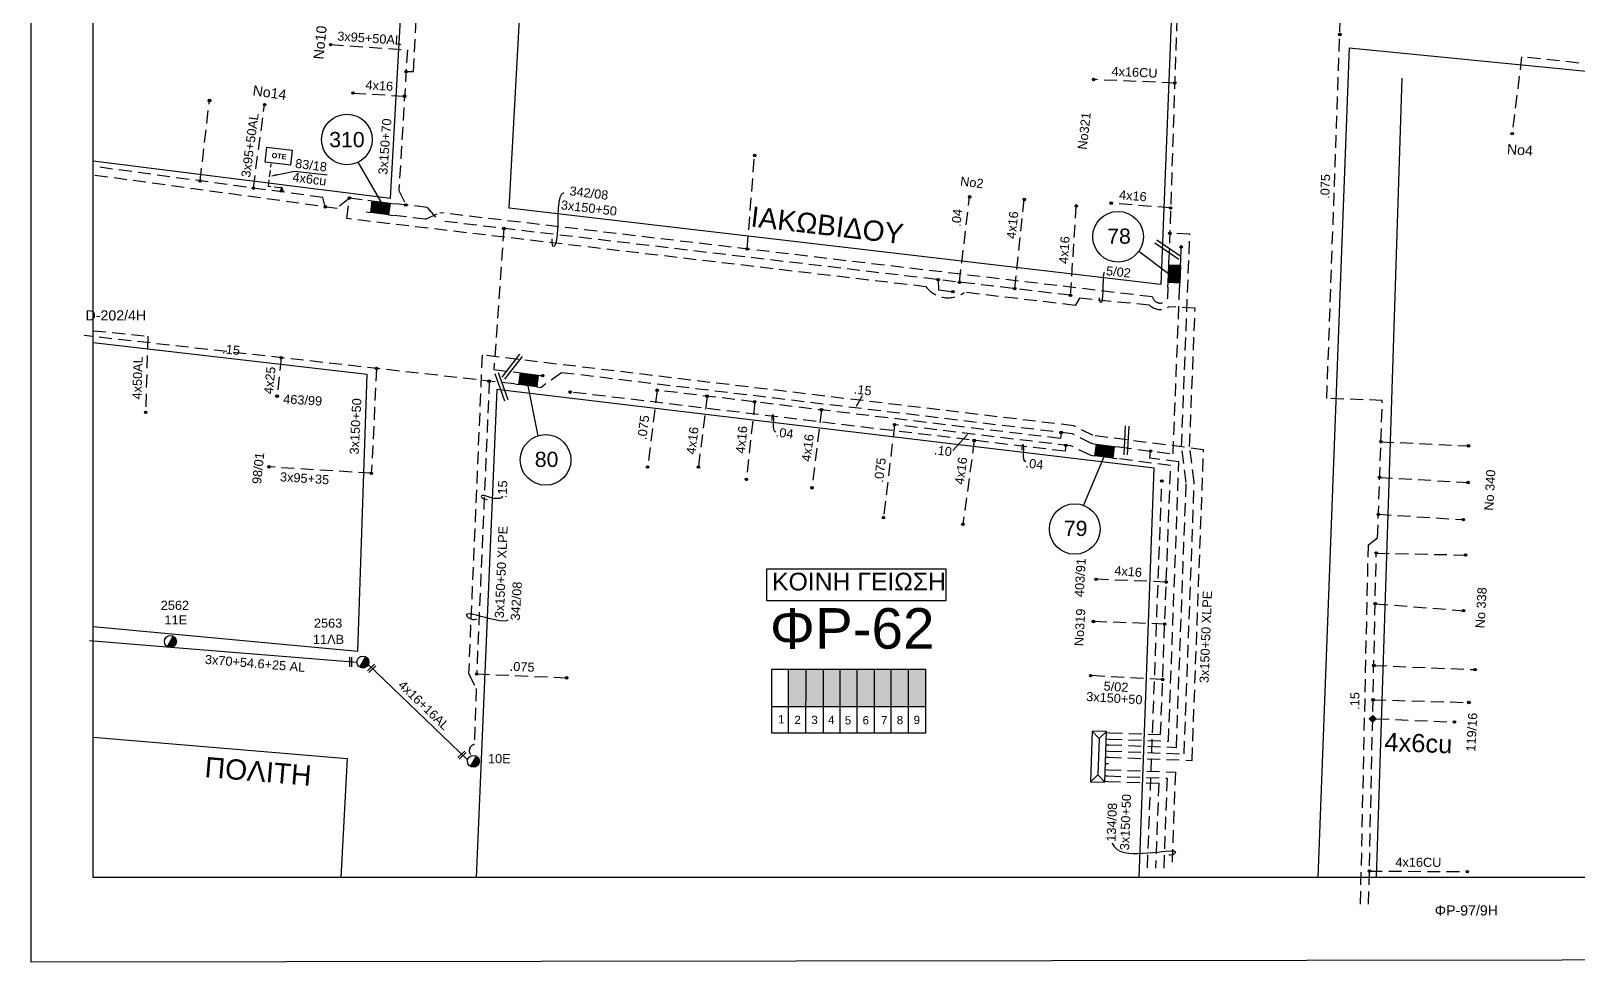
# Model space of a CAD drawing. Header units: millimetres. Extents: x 2910 to 3994, y 712 to 1224.
# Drawn here: x 2910.3 to 3063, y 712.8 to 804.7 of the extents above; entities that cross this region are included whole.
import ezdxf
from ezdxf.enums import TextEntityAlignment as Align

# ---------------------------------------------------------------- set-up
doc = ezdxf.new("R2010")
doc.units = ezdxf.units.MM
doc.linetypes.add('DASHED', pattern=[19.05, 12.7, -6.35])
for name, color, linetype in [('.04', 7, 'Continuous'), ('.075', 7, 'Continuous'), ('.10', 7, 'Continuous'), ('.15', 7, 'Continuous'), ('3x150+50', 7, 'Continuous'), ('3x150+50 XLPE', 7, 'Continuous'), ('3x150+70AL', 7, 'Continuous'), ('3x70+54.6+25 AL', 7, 'Continuous'), ('3x95+35', 7, 'Continuous'), ('3x95+50AL', 7, 'Continuous'), ('4x16', 7, 'Continuous'), ('4x16+16AL', 7, 'Continuous'), ('4x16CU', 7, 'Continuous'), ('4x25', 7, 'Continuous'), ('4X35', 7, 'Continuous'), ('4x50AL', 7, 'Continuous'), ('Link Box 4 Διευθύνσεων', 7, 'Continuous'), ('Pillar OTE', 7, 'Continuous'), ('text διευθύνσεων', 7, 'Continuous'), ('TEXT ΚΑΛΩΔΙΩΝ', 7, 'Continuous'), ('Άγνωστα', 7, 'Continuous'), ('Επιγραφές - Σχήματα', 7, 'Continuous'), ('Καλώδια ΧΤ   3x150AL+50CU', 7, 'Continuous'), ('Καλώδια ΧΤ   4x6CU', 7, 'Continuous'), ('Μηχανική τομή', 7, 'Continuous'), ('Στύλος ΦΜ', 7, 'Continuous'), ('Στύλος ΦΜ @ 1', 7, 'Continuous'), ('Συνδέσεις', 7, 'Continuous'), ('Τομή', 7, 'Continuous'), ('Υποσταθμός πόλεως', 7, 'Continuous'), ('Υπόβαθρο ΔΕΗ', 7, 'Continuous'), ('Υπόγεια καλώδια Παροχών ΧΤ   4x16CU', 7, 'Continuous'), ('Υπόγεια καλώδια Παροχών ΧΤ   4x50AL', 7, 'Continuous'), ('Υπόγεια καλώδια Παροχών ΧΤ   4x6', 7, 'Continuous')]:
    doc.layers.add(name, color=color, linetype=linetype)
doc.styles.get("Standard").update_dxf_attribs({"font": 'arial.ttf'})
doc.linetypes.add('SYN_LINE', pattern='A,0.5,-0.0001,["/\\/\\/\\/",Standard,S=0.1,R=0,X=0,Y=-0.05],-0.25', length=0.7501)
doc.dimstyles.new('ISO-25', dxfattribs={"dimtxt": 2.5, "dimasz": 2.5, "dimexe": 1.25, "dimexo": 0.625, "dimtad": 1, "dimtxsty": 'Standard', "dimcen": 2.5, "dimadec": 0, "dimazin": 0, "dimtfac": 1, "dimtmove": 0, "dimatfit": 3, "dimfxl": 1, "dimarcsym": 0})

# ---------------------------------------------------------------- blocks, each defined once
blk = doc.blocks.new('ΥΠΟΣΤΑΘΜΟΣ ΠΟΛΕΩΣ 9 ΑΝΑΧΩΡΗΣΕΩΝ')
at = {"layer": 'Υποσταθμός πόλεως', "ltscale": 40}
for p, q in [((-9.63, -2.82), (-9.63, -4)), ((-7.12, -2.82), (-7.12, -4)), ((-4.84, -2.82), (-4.84, -4)), ((-2.36, -2.82), (-2.36, -4)), ((0.09, -2.82), (0.09, -4)), ((2.55, -2.82), (2.55, -4)), ((5.02, -2.82), (5.02, -4)), ((7.48, -2.82), (7.48, -4)), ((9.61, -2.82), (9.61, -4))]:
    blk.add_line(p, q, dxfattribs=at)
blk.add_lwpolyline([(-10.02, 2.82), (10.02, 2.82), (10.02, -2.82), (-10.02, -2.82)], close=True, dxfattribs=at)
for points in [[(-7.21, 0), (-10.02, 2.82)], [(-10.02, -2.82), (-7.21, 0)], [(-7.21, 0), (7.21, 0)], [(7.21, 0), (10.02, 2.82)], [(10.02, -2.82), (7.21, 0)]]:
    blk.add_lwpolyline(points, dxfattribs=at)
at = {"layer": 'Υποσταθμός πόλεως', "linetype": 'SYN_LINE', "ltscale": 40, "flags": 1}
for tag, p in [('ΜΕΤΑΣΧΗΜΑΤΙΣΜΟΣ', (10.79, 1.71)), ('ΙΣΧΥΣ', (10.77, -1.08)), ('ΑΡΙΘΜΟΣ', (10.89, -3.8))]:
    blk.add_attdef(tag, p, '', height=1.8, dxfattribs=at)
blk = doc.blocks.new('LINK BOX 4 ΑΝΑΧΩΡΗΣΕΩΝ')
at = {"layer": 'Link Box 4 Διευθύνσεων', "ltscale": 40}
blk.add_hatch(color=256, dxfattribs=at).paths.add_polyline_path([(-3.54, 0), (-3.54, -4.67), (3.54, -4.67), (3.54, 0)])
for p, q in [((-3.54, 0), (-5.33, 0)), ((5.33, 0), (3.54, 0)), ((-3.54, -4.67), (-5.33, -4.67)), ((5.33, -4.67), (3.54, -4.67))]:
    blk.add_line(p, q, dxfattribs=at)
blk.add_lwpolyline([(-3.54, -4.67), (-3.54, 0), (3.54, 0), (3.54, -4.67)], close=True, dxfattribs=at)
blk = doc.blocks.new('ΥΠΑΡΧΩΝ ΤΣΙΜΕΝΤΕΝΙΟΣ ΣΤΥΛΟΣ')
at = {"layer": 'Στύλος ΦΜ'}
blk.add_hatch(color=7, dxfattribs=at).paths.add_polyline_path([(-1.29, -2.28, 0.574793), (2.62, 0, 0.268822), (1.3, 2.27)])
at = {"layer": 'Στύλος ΦΜ', "color": 7}
blk.add_line((-1.29, -2.28), (1.3, 2.27), dxfattribs=at)
blk.add_circle((0, 0), 2.62, dxfattribs=at)
at = {"layer": 'Στύλος ΦΜ', "flags": 4}
for tag, p in [('ΤΥΠΟΣ', (-4.91, 3.03)), ('ΑΡΙΘΜΟΣ', (-4.68, 8.05))]:
    blk.add_attdef(tag, p, '', height=4, dxfattribs=at)
blk = doc.blocks.new('_ΣΥΝΔΕΣΗ')
at = {"layer": 'Συνδέσεις', "linetype": 'SYN_LINE', "ltscale": 40}
blk.add_hatch(color=256, dxfattribs=at).paths.add_polyline_path([(0.5, -0.01, 1), (-0.5, -0.01, 1)])
at = {"layer": 'Συνδέσεις'}
blk.add_circle((0, -0.01), 0.5, dxfattribs=at)
blk = doc.blocks.new('ΜΗΧΑΝΙΚΗ ΤΟΜΗ')
at = {"layer": 'Μηχανική τομή', "ltscale": 40}
for p, q in [((-1.9, 0.8), (5.7, 0.8)), ((-1.9, -0.8), (5.7, -0.8))]:
    blk.add_line(p, q, dxfattribs=at)
blk = doc.blocks.new('ΤΟΜΗ')
at = {"layer": 'Τομή', "ltscale": 40}
for p, q in [((-5.7, 0), (17.1, 0)), ((-5.7, -2.8), (17.1, -2.8))]:
    blk.add_line(p, q, dxfattribs=at)
blk = doc.blocks.new('TSONTA XT1')
at = {"ltscale": 40}
h = blk.add_hatch(color=256, dxfattribs=at)
h.dxf.hatch_style = 1
h.paths.add_polyline_path([(595.96, 2487.66), (597.07, 2488.77), (595.96, 2489.87), (594.85, 2488.77)])
blk.add_lwpolyline([(594.85, 2488.77), (595.96, 2489.87), (597.07, 2488.77), (595.96, 2487.66)], close=True, dxfattribs=at)
blk = doc.blocks.new('PILLAR ΟΤΕ')
at = {"layer": 'Pillar OTE', "ltscale": 40}
blk.add_lwpolyline([(-3.31, 2.02), (3.39, 2.02), (3.39, -1.99), (-3.31, -1.99)], close=True, dxfattribs=at)
at = {"layer": 'Pillar OTE', "insert": (-1.81, 0.71), "char_height": 1.3575, "width": 109.961, "attachment_point": 1}
blk.add_mtext('{\\fArial|b1|i0|c161|p34;OTE}', dxfattribs=at)

msp = doc.modelspace()

# ---------------------------------------------------------------- hatches: boundary and pattern name
at = {"layer": 'Pillar OTE', "ltscale": 40}
h = msp.add_hatch(color=256, dxfattribs=at)
h.dxf.hatch_style = 1
h.paths.add_polyline_path([(2935.18, 788.81), (2935.07, 789.22), (2934.83, 788.86)])
at = {"layer": 'Καλώδια ΧΤ   3x150AL+50CU', "lineweight": -3, "ltscale": 0.2}
h = msp.add_hatch(color=1, dxfattribs=at)
h.dxf.hatch_style = 1
h.paths.add_polyline_path([(2986.81, 741.69), (2985.09, 741.69), (2985.09, 738.01), (2986.81, 738.01)])
h = msp.add_hatch(color=2, dxfattribs=at)
h.dxf.hatch_style = 1
h.paths.add_polyline_path([(2986.81, 738.01), (2988.52, 738.01), (2988.53, 741.69), (2986.81, 741.69)])
h = msp.add_hatch(color=30, dxfattribs=at)
h.dxf.hatch_style = 1
h.paths.add_polyline_path([(2990.17, 741.69), (2988.53, 741.69), (2988.52, 738.01), (2990.17, 738.01)])
h = msp.add_hatch(color=85, dxfattribs=at)
h.dxf.hatch_style = 1
h.paths.add_polyline_path([(2990.17, 738.01), (2991.87, 738), (2991.87, 741.69), (2990.17, 741.69)])
h = msp.add_hatch(color=5, dxfattribs=at)
h.dxf.hatch_style = 1
h.paths.add_polyline_path([(2991.87, 738), (2993.57, 738), (2993.57, 741.69), (2991.87, 741.69)])
h = msp.add_hatch(color=133, dxfattribs=at)
h.dxf.hatch_style = 1
h.paths.add_polyline_path([(2993.54, 738), (2995.23, 738), (2995.23, 741.69), (2993.54, 741.69)])
h = msp.add_hatch(color=6, dxfattribs=at)
h.dxf.hatch_style = 1
h.paths.add_polyline_path([(2995.2, 738.01), (2996.9, 738), (2996.9, 741.69), (2995.2, 741.69)])
h = msp.add_hatch(color=62, dxfattribs=at)
h.dxf.hatch_style = 1
h.paths.add_polyline_path([(2996.86, 738), (2998.56, 738), (2998.56, 741.69), (2996.86, 741.69)])

# ---------------------------------------------------------------- linework, layer by layer
at = {"layer": '.04', "color": 30, "linetype": 'DASHED', "lineweight": -3, "ltscale": 0.1}
msp.add_lwpolyline([(3001.96, 779.92), (3002.96, 788.36)], dxfattribs=at)
at = {"layer": '.04', "color": 2, "linetype": 'DASHED', "lineweight": -3, "ltscale": 0.1}
msp.add_lwpolyline([(3012.46, 763.81), (3012.39, 763.22), (2963.51, 769.07)], dxfattribs=at)
at = {"layer": '.075', "color": 62, "linetype": 'DASHED', "lineweight": -3, "ltscale": 0.1}
msp.add_lwpolyline([(3041.57, 718.48), (3042.34, 753.98), (3043.25, 754.67), (3043.72, 768.25), (3038.24, 768.44), (3041.83, 869.55), (3042.81, 869.49)], dxfattribs=at)
at = {"layer": '.075', "color": 2, "linetype": 'DASHED', "lineweight": -3, "ltscale": 0.1}
for points in [[(2972.1, 769.25), (2971.16, 761.66)], [(2995.55, 765.84), (2994.45, 756.67)]]:
    msp.add_lwpolyline(points, dxfattribs=at)
at = {"layer": '.075', "color": 1, "linetype": 'DASHED', "lineweight": -3, "ltscale": 0.1}
msp.add_lwpolyline([(2954.28, 741.22), (2963.17, 740.84)], dxfattribs=at)
at = {"layer": '.10', "color": 30, "linetype": 'DASHED', "lineweight": -3, "ltscale": 0.1}
for points in [[(3023.81, 782.05), (3023.86, 783.41)], [(3017.69, 763.65), (3023.06, 762.95), (3023.7, 779.39)]]:
    msp.add_lwpolyline(points, dxfattribs=at)
at = {"layer": '.10', "color": 2, "linetype": 'DASHED', "lineweight": -3, "ltscale": 0.1}
msp.add_lwpolyline([(3014.9, 762.83), (3012.96, 763.75), (2995.55, 765.84)], dxfattribs=at)
at = {"layer": '.15', "color": 1, "linetype": 'DASHED', "lineweight": -3, "ltscale": 0.1}
for points in [[(2958.01, 769.87), (2915.51, 774.65)], [(2955.52, 770.15), (2954.28, 741.22)]]:
    msp.add_lwpolyline(points, dxfattribs=at)
at = {"layer": '.15', "color": 2, "linetype": 'DASHED', "lineweight": -3, "ltscale": 0.1}
for points in [[(3015.05, 763.99), (3015.01, 763.99), (3013.1, 764.94), (2962.67, 770.98), (2960.65, 769.53)], [(3012, 765.08), (3011.93, 764.48), (2972.1, 769.25)]]:
    msp.add_lwpolyline(points, dxfattribs=at)
at = {"layer": '.15', "color": 62, "linetype": 'DASHED', "lineweight": -3, "ltscale": 0.1}
for points in [[(3043.58, 764.16), (3052.21, 763.75)], [(3043.45, 760.64), (3052.17, 760.14)], [(3043.33, 756.99), (3051.72, 756.47)]]:
    msp.add_lwpolyline(points, dxfattribs=at)
at = {"layer": '.15', "color": 173, "linetype": 'DASHED', "lineweight": -3, "ltscale": 0.1}
for points in [[(3042.37, 718.47), (3043.12, 753.16), (3051.93, 752.97)], [(3043.01, 748.15), (3051.73, 747.47)], [(3042.88, 742.06), (3052.88, 741.65)], [(3042.81, 738.67), (3052.27, 738.4)]]:
    msp.add_lwpolyline(points, dxfattribs=at)
at = {"layer": '3x150+50', "color": 1, "linetype": 'DASHED', "lineweight": -3, "ltscale": 0.1}
msp.add_lwpolyline([(2944.4, 771.4), (2943.87, 761.04)], dxfattribs=at)
at = {"layer": '3x150+50', "color": 2, "linetype": 'DASHED', "lineweight": -3, "ltscale": 0.1}
msp.add_lwpolyline([(3022.02, 740.68), (3014.91, 741.06)], dxfattribs=at)
at = {"layer": '3x150+50', "color": 6, "linetype": 'DASHED', "lineweight": -3, "ltscale": 0.1}
msp.add_lwpolyline([(3016.65, 731.76), (3023.28, 731.51), (3022.93, 721.99)], dxfattribs=at)
at = {"layer": '3x150+50 XLPE', "color": 30, "linetype": 'DASHED', "lineweight": -3, "ltscale": 0.1}
for points in [[(2947.31, 800.73), (2948.04, 800.75), (2948.92, 817.76), (2948.29, 818.28)], [(2949.24, 786.14), (2946.04, 786.52)], [(2949.39, 787.3), (2946.19, 787.68)], [(2949.24, 786.14), (2950.63, 786.79)], [(2949.39, 787.3), (2950.53, 785.99)], [(3012.93, 778.63), (2950.53, 785.99)], [(2956.97, 785.23), (2955.98, 771.31), (2958.16, 771.03)], [(2999.86, 780.17), (2999.89, 779.18), (3001.31, 778.99)], [(3016.76, 734.79), (3022.6, 734.57), (3023.63, 762.17), (3020.75, 762.53), (3020.84, 763.24)]]:
    msp.add_lwpolyline(points, dxfattribs=at)
at = {"layer": '3x150+50 XLPE', "color": 133, "linetype": 'DASHED', "lineweight": -3, "ltscale": 0.1}
for points in [[(2926.97, 789.93), (2927.89, 797.88)], [(2939.33, 787.37), (2939.09, 788.29), (2916.4, 791.36)], [(2941.72, 788.23), (2940.49, 787.21), (2916.4, 790.5)]]:
    msp.add_lwpolyline(points, dxfattribs=at)
msp.add_lwpolyline([(3016.71, 733.6), (3024.15, 733.32), (3025.15, 760.16), (3024.69, 763.69), (3025.23, 777.36), (3022.62, 777.49, -0.361786), (3020.74, 777.65), (3013.81, 778.33), (3013.39, 777.63), (3002.45, 778.92, -0.416525), (2998.67, 779.47), (2941.45, 786.2), (2941.72, 788.25), (2943.53, 788.02)], format="xyb", dxfattribs=at)
at = {"layer": '3x150+50 XLPE', "color": 30, "linetype": 'DASHED', "lineweight": -3, "ltscale": 0.1}
msp.add_lwpolyline([(3022.54, 779.43), (3022.5, 778.34, -0.736563), (3021.03, 778.47), (2950.63, 786.79)], format="xyb", dxfattribs=at)
at = {"layer": '3x150+50 XLPE', "color": 5, "linetype": 'DASHED', "lineweight": -3, "ltscale": 0.1}
msp.add_lwpolyline([(3016.74, 734.22), (3023.38, 733.97), (3024.35, 760.12), (3023.89, 763.66), (3024.71, 784.67), (3022.73, 784.75)], dxfattribs=at)
at = {"layer": '3x150+50 XLPE', "color": 62, "linetype": 'DASHED', "lineweight": -3, "ltscale": 0.1}
msp.add_lwpolyline([(3016.69, 732.99), (3024.93, 732.68), (3026.07, 763.37), (3015.15, 764.78), (3013.25, 765.73), (2954.82, 772.72), (2953.48, 741.25), (2954.22, 739.79), (2954.05, 734.25, 0.646894), (2953.79, 733.15)], format="xyb", dxfattribs=at)
at = {"layer": '3x150+50 XLPE', "color": 2, "linetype": 'DASHED', "lineweight": -3, "ltscale": 0.1}
for points in [[(3016.78, 735.41), (3021.82, 735.23), (3022.81, 761.81), (3017.55, 762.49)], [(3022.23, 746.15), (3015.19, 746.4)]]:
    msp.add_lwpolyline(points, dxfattribs=at)
at = {"layer": '3x150+50 XLPE', "color": 1, "linetype": 'DASHED', "lineweight": -3, "ltscale": 0.1}
for points in [[(3020.53, 722.08), (3021.95, 760.28)], [(3016.6, 730.61), (3021.64, 730.42), (3021.33, 722.05)]]:
    msp.add_lwpolyline(points, dxfattribs=at)
at = {"layer": '3x150+50 XLPE', "color": 85, "linetype": 'DASHED', "lineweight": -3, "ltscale": 0.1}
msp.add_lwpolyline([(3016.62, 731.14), (3022.46, 730.92), (3022.13, 722.02)], dxfattribs=at)
at = {"layer": '3x150+70AL', "color": 5, "linetype": 'DASHED', "lineweight": -3, "ltscale": 0.1}
msp.add_lwpolyline([(3024.58, 870.79), (3025.57, 870.73), (3022.64, 782.09)], dxfattribs=at)
at = {"layer": '3x150+70AL', "color": 30, "linetype": 'DASHED', "lineweight": -3, "ltscale": 0.1}
msp.add_lwpolyline([(2947.44, 802.87), (2947.44, 802.87), (2946.59, 788.99), (2947.28, 787.55)], dxfattribs=at)
at = {"layer": '3x70+54.6+25 AL', "color": 62, "linetype": 'SYN_LINE', "lineweight": -3, "ltscale": 10}
msp.add_lwpolyline([(2942.45, 742.35), (2924.08, 743.85), (2916.06, 744.5)], dxfattribs=at)
at = {"layer": '3x95+35', "color": 1, "linetype": 'DASHED', "lineweight": -3, "ltscale": 0.1}
msp.add_lwpolyline([(2943.87, 761.04), (2933.77, 761.67)], dxfattribs=at)
at = {"layer": '3x95+50AL', "color": 30, "linetype": 'DASHED', "lineweight": -3, "ltscale": 0.1}
msp.add_lwpolyline([(2939.86, 803.39), (2947.44, 802.87)], dxfattribs=at)
at = {"layer": '3x95+50AL', "color": 133, "linetype": 'DASHED', "lineweight": -3, "ltscale": 0.1}
msp.add_lwpolyline([(2932.23, 789.22), (2933.33, 797.45)], dxfattribs=at)
at = {"layer": '4x16', "color": 30, "linetype": 'DASHED', "lineweight": -3, "ltscale": 0.1}
for points in [[(2942.06, 798.61), (2947.16, 798.3)], [(3007.42, 779.28), (3008.36, 788.08)], [(3012.93, 778.63), (3013.5, 787.45)]]:
    msp.add_lwpolyline(points, dxfattribs=at)
at = {"layer": '4x16', "color": 5, "linetype": 'DASHED', "lineweight": -3, "ltscale": 0.1}
msp.add_lwpolyline([(3022.81, 787.26), (3016.95, 787.73)], dxfattribs=at)
at = {"layer": '4x16', "color": 2, "linetype": 'DASHED', "lineweight": -3, "ltscale": 0.1}
for points in [[(2977.04, 768.65), (2976.17, 761.67)], [(2981.74, 768.09), (2980.92, 760.44)], [(2988.34, 767.3), (2987.39, 759.6)], [(3003.42, 764.29), (3002.3, 756)]]:
    msp.add_lwpolyline(points, dxfattribs=at)
at = {"layer": '4x16+16AL', "color": 62, "linetype": 'Continuous', "lineweight": -3, "ltscale": 0.1}
msp.add_lwpolyline([(2943.5, 742.23), (2953.38, 732.73)], dxfattribs=at)
at = {"layer": '4x16CU', "color": 5, "linetype": 'DASHED', "lineweight": -3, "ltscale": 0.1}
msp.add_lwpolyline([(3023.22, 799.6), (3015.21, 799.94)], dxfattribs=at)
at = {"layer": '4x16CU', "color": 2, "linetype": 'DASHED', "lineweight": -3, "ltscale": 0.1}
msp.add_lwpolyline([(3022.38, 750.3), (3015.45, 750.57)], dxfattribs=at)
at = {"layer": '4x16CU', "color": 173, "linetype": 'DASHED', "lineweight": -3, "ltscale": 0.1}
msp.add_lwpolyline([(3042.45, 721.75), (3052.11, 721.69)], dxfattribs=at)
at = {"layer": '4x25', "color": 1, "linetype": 'DASHED', "lineweight": -3, "ltscale": 0.1}
msp.add_lwpolyline([(2934.98, 772.46), (2934.58, 768.67)], dxfattribs=at)
at = {"layer": '4X35', "color": 30, "linetype": 'DASHED', "lineweight": -3, "ltscale": 0.1}
msp.add_lwpolyline([(2980.99, 783.2), (2981.73, 792.44)], dxfattribs=at)
at = {"layer": '4x50AL', "color": 1, "linetype": 'DASHED', "lineweight": -3, "ltscale": 0.1}
msp.add_lwpolyline([(2916.4, 775.13), (2921.81, 774.6), (2921.58, 767.07)], dxfattribs=at)
at = {"layer": 'Pillar OTE', "ltscale": 40}
msp.add_lwpolyline([(2934.83, 788.86), (2935.07, 789.22), (2935.18, 788.81), (2934.83, 788.86)], dxfattribs=at)
at = {"layer": 'Pillar OTE', "lineweight": -3, "ltscale": 40}
for points in [[(2983.42, 735.37), (2983.42, 741.69), (2998.59, 741.69), (2998.59, 735.36), (2983.42, 735.37)], [(2985.09, 735.37), (2985.09, 741.69)], [(2986.8, 735.37), (2986.81, 741.69)], [(2988.52, 735.37), (2988.53, 741.69)], [(2990.17, 735.37), (2990.17, 741.69)], [(2991.87, 735.36), (2991.87, 741.69)], [(2993.56, 735.36), (2993.57, 741.69)], [(2995.23, 735.36), (2995.23, 741.69)], [(2996.93, 735.36), (2996.93, 741.69)], [(2983.42, 738.01), (2998.59, 738)]]:
    msp.add_lwpolyline(points, dxfattribs=at)
at = {"layer": 'TEXT ΚΑΛΩΔΙΩΝ', "color": 7, "linetype": 'Continuous', "ltscale": 0.1}
for points in [[(2962.89, 788.75), (2962.18, 788.75), (2962.55, 783.27), (2961.64, 783.09), (2961.74, 784.22)], [(3016.28, 780.92), (3016.12, 780.88), (3016.15, 777.87), (3015.88, 777.87), (3015.73, 778.14), (3015.8, 778.39)], [(2983.82, 765.11), (2983.51, 765.19), (2983.71, 766.82), (2983.46, 766.85), (2983.44, 766.67), (2983.44, 766.27)], [(3008.51, 762.17), (3008.2, 762.25), (3008.4, 763.88), (3008.15, 763.91), (3008.13, 763.73), (3008.13, 763.33)], [(2956.84, 758.8), (2956.81, 758.5), (2955.82, 758.54), (2955.33, 758.77), (2954.71, 758.93), (2954.7, 758.59), (2955.18, 758.48), (2955.33, 758.44)], [(2957.36, 746.54), (2957.14, 746.2), (2953.35, 747.36), (2953.21, 747.01), (2953.48, 746.73), (2954.01, 746.53), (2954.32, 746.65)], [(3017.02, 724.52), (3017.29, 724.07), (3017.93, 723.17), (3023.21, 723.86), (3023.34, 723.65), (3023.17, 723.38), (3022.81, 723.34), (3022.63, 723.31)]]:
    msp.add_open_spline(points, degree=3, dxfattribs=at)
at = {"layer": 'Άγνωστα', "linetype": 'Continuous', "lineweight": -3, "ltscale": 0.1}
msp.add_lwpolyline([(3993.79, 714.16), (2910.27, 712.76), (2910.26, 1222.54), (3993.11, 1223.94)], close=True, dxfattribs=at)
at = {"layer": 'Επιγραφές - Σχήματα', "color": 173, "lineweight": -3}
msp.add_lwpolyline([(2982.9, 748.47), (3000.66, 748.47), (3000.66, 751.56), (2982.9, 751.56)], close=True, dxfattribs=at)
at = {"layer": 'Καλώδια ΧΤ   4x6CU', "color": 173, "linetype": 'DASHED', "ltscale": 0.1}
msp.add_lwpolyline([(3043.11, 736.79), (3050.84, 736.47)], dxfattribs=at)
at = {"layer": 'Υπόβαθρο ΔΕΗ', "lineweight": -3}
msp.add_lwpolyline([(2916.4, 1211.92), (2916.4, 1213.94), (3915.14, 1213.94), (3915.14, 721.1), (2916.4, 721.1)], close=True, dxfattribs=at)
at = {"layer": 'Υπόβαθρο ΔΕΗ', "linetype": 'Continuous', "lineweight": -3}
for points in [[(2916.4, 791.91), (2945.76, 788.22), (2947.72, 823), (2916.4, 827.03)], [(2957.49, 787.22), (2959.38, 821.59), (3023.17, 813.22), (3021.86, 779.68), (2957.49, 787.22)], [(3040.44, 803.06), (3037.34, 721.1)], [(3040.44, 803.06), (3094.02, 797.79)], [(2916.4, 745.9), (2942.53, 743.47), (2943.47, 770.8), (2916.4, 773.93)], [(3019.7, 721.1), (3021.2, 761.56), (2956.28, 769.33), (2954.23, 721.1)], [(2991.8, 767.68), (2992.39, 768.73)], [(3001.3, 763.28), (3002.76, 764.86)], [(2916.4, 734.96), (2941.48, 732.88), (2940.85, 721.1)]]:
    msp.add_lwpolyline(points, dxfattribs=at)
at = {"layer": 'Υπόβαθρο ΔΕΗ', "lineweight": -3}
for points in [[(3043.13, 721.1), (3045.68, 800.08)], [(2944.85, 787.85), (2942.58, 791.78)], [(3022.59, 780.76), (3019.66, 782.97)], [(2959.33, 769.7), (2960.32, 764.74)], [(3016.22, 762.66), (3014.2, 757.89)]]:
    msp.add_lwpolyline(points, dxfattribs=at)
for centre in [(2941.47, 794.02), (3017.62, 784.41), (2961.09, 762.36), (3013.34, 755.54)]:
    msp.add_circle(centre, 2.5, dxfattribs=at)
at = {"layer": 'Υπόγεια καλώδια Παροχών ΧΤ   4x16CU', "color": 151, "linetype": 'DASHED', "lineweight": -3, "ltscale": 0.1}
msp.add_lwpolyline([(3089.98, 799.76), (3087.75, 798.98), (3057.48, 802.17), (3056.54, 794.59)], dxfattribs=at)
at = {"layer": 'Υπόγεια καλώδια Παροχών ΧΤ   4x6', "color": 133, "linetype": 'DASHED', "ltscale": 0.05}
msp.add_lwpolyline([(2935.07, 789.22, 0.445785), (2934.9, 789.24), (2933.71, 789.39), (2933.99, 791.63)], format="xyb", dxfattribs=at)

# ---------------------------------------------------------------- block references
at = {"layer": 'Link Box 4 Διευθύνσεων', "lineweight": -3, "xscale": 0.2499999999999997, "yscale": 0.2499999999999997, "zscale": 0.2499999999999997}
for p, rotation in [((2944.7, 786.69), 172.6626789006093), ((3023.76, 780.72), 267.769264854827), ((2959.33, 769.7), 172.6626789006093), ((3016.22, 762.66), 172.6626789006093)]:
    msp.add_blockref('LINK BOX 4 ΑΝΑΧΩΡΗΣΕΩΝ', p, dxfattribs=dict(at, rotation=rotation))
at = {"layer": 'Pillar OTE', "xscale": 0.375, "yscale": 0.375, "zscale": 0.375, "rotation": 353}
msp.add_blockref('PILLAR ΟΤΕ', (2934.71, 792.37), dxfattribs=at)
at = {"layer": 'Μηχανική τομή', "lineweight": -3, "xscale": 0.1249999999999998, "yscale": 0.1249999999999998, "zscale": 0.2499999999999677}
for p, rotation in [((2941.81, 742.63), 269.8410064845634), ((2944.09, 741.94), 223.1986971230381), ((2953, 733.37), 223.1986971230381)]:
    msp.add_blockref('ΜΗΧΑΝΙΚΗ ΤΟΜΗ', p, dxfattribs=dict(at, rotation=rotation))
at = {"layer": 'Στύλος ΦΜ @ 1', "lineweight": -3, "ltscale": 40}
ref = msp.add_blockref('ΥΠΑΡΧΩΝ ΤΣΙΜΕΝΤΕΝΙΟΣ ΣΤΥΛΟΣ', (2924.03, 744.43), dxfattribs=dict(at, xscale=0.225, yscale=0.225, zscale=0.225))
ref.add_attrib('ΤΥΠΟΣ', '11Ε', dxfattribs={"layer": 'Στύλος ΦΜ', "height": 0.9, "flags": 4}).set_placement((2923.45, 745.84), align=Align.BOTTOM_LEFT)
ref.add_attrib('ΑΡΙΘΜΟΣ', '2562', (2923.08, 747.55), dxfattribs={"layer": 'Στύλος ΦΜ', "height": 0.9, "flags": 4})
ref = msp.add_blockref('ΥΠΑΡΧΩΝ ΤΣΙΜΕΝΤΕΝΙΟΣ ΣΤΥΛΟΣ', (2943.04, 742.39), dxfattribs=dict(at, xscale=0.225, yscale=0.225, zscale=0.225))
ref.add_attrib('ΤΥΠΟΣ', '11ΛΒ', dxfattribs={"layer": 'Στύλος ΦΜ', "height": 0.9, "flags": 4}).set_placement((2938.11, 743.92), align=Align.BOTTOM_LEFT)
ref.add_attrib('ΑΡΙΘΜΟΣ', '2563', (2938.21, 745.79), dxfattribs={"layer": 'Στύλος ΦΜ', "height": 0.9, "flags": 4})
ref = msp.add_blockref('ΥΠΑΡΧΩΝ ΤΣΙΜΕΝΤΕΝΙΟΣ ΣΤΥΛΟΣ', (2953.96, 732.59), dxfattribs=dict(at, xscale=0.225, yscale=0.225, zscale=0.225))
ref.add_attrib('ΤΥΠΟΣ', '10Ε', dxfattribs={"layer": 'Στύλος ΦΜ', "height": 0.9, "flags": 4}).set_placement((2955.4, 732.13), align=Align.BOTTOM_LEFT)
at = {"layer": 'Συνδέσεις', "lineweight": -3, "xscale": 0.25, "yscale": 0.25, "zscale": 0.25}
for p in [(2939.86, 803.39), (3039.52, 804.4), (2947.31, 800.73), (2942.06, 798.62), (3015.21, 799.95), (3023.22, 799.6), (2927.89, 797.88), (2933.34, 797.46), (2947.16, 798.3), (3056.54, 794.6), (2981.73, 792.44), (2926.97, 789.93), (2932.23, 789.22), (2941.72, 788.24), (3002.96, 788.36), (3008.36, 788.09), (2939.33, 787.37), (2947.28, 787.55), (3013.5, 787.46), (3016.95, 787.73), (3022.81, 787.26), (2956.97, 785.23), (3022.73, 784.76), (2980.99, 783.2), (3023.86, 783.41), (2999.86, 780.17), (3001.31, 778.99), (3001.96, 779.92), (3007.42, 779.28), (3012.93, 778.63), (2934.98, 772.46), (2944.4, 771.4), (2955.52, 770.15), (2960.8, 770.69), (2934.58, 768.67), (2963.51, 769.07), (2972.1, 769.25), (2977.04, 768.66), (2981.74, 768.1), (2921.59, 767.07), (2988.34, 767.31), (2995.55, 765.84), (3012, 765.08), (3003.42, 764.29), (3012.46, 763.81), (3043.58, 764.16), (3052.22, 763.76), (3020.84, 763.24), (2933.77, 761.68), (2943.87, 761.04), (2971.16, 761.67), (2976.18, 761.67), (2980.92, 760.45), (3043.45, 760.64), (2987.39, 759.61), (3021.95, 760.28), (3052.18, 760.14), (2994.45, 756.67), (3002.3, 756.01), (3043.33, 756.99), (3051.72, 756.47), (3043.12, 753.17), (3051.94, 752.98), (3015.45, 750.57), (3022.38, 750.3), (3043.01, 748.16), (3051.73, 747.48), (3015.19, 746.41), (3022.23, 746.16), (3042.88, 742.06), (2954.28, 741.22), (2963.17, 740.84), (3014.91, 741.06), (3022.03, 740.68), (3052.88, 741.65), (3042.81, 738.67), (3052.27, 738.4), (3050.84, 736.47), (3042.45, 721.76), (3052.11, 721.69)]:
    msp.add_blockref('_ΣΥΝΔΕΣΗ', p, dxfattribs=at)
at = {"layer": 'Συνδέσεις', "xscale": 0.3075184835441075, "yscale": 0.3075184835441075, "zscale": 0.3075184835441075, "rotation": 88.7696237026906}
msp.add_blockref('TSONTA XT1', (3804, 537.13), dxfattribs=at)
at = {"layer": 'Τομή', "lineweight": -3, "xscale": 0.1249999999999999, "yscale": 0.1249999999999999, "zscale": 0.2499999999999997}
for p, rotation in [((3023.02, 782.58), 145.5906370576834), ((2957.22, 771.11), 52.22742763050697), ((2956.81, 768.84), 109.4819603265343), ((3018.25, 763.59), 86.76386245157998)]:
    msp.add_blockref('ΤΟΜΗ', p, dxfattribs=dict(at, rotation=rotation))
at = {"layer": 'Υποσταθμός πόλεως', "lineweight": -3, "xscale": -0.2499999999999994, "yscale": 0.2499999999999995, "zscale": 0.2499999999999996, "rotation": 87.86853117772687}
msp.add_blockref('ΥΠΟΣΤΑΘΜΟΣ ΠΟΛΕΩΣ 9 ΑΝΑΧΩΡΗΣΕΩΝ', (3015.69, 733.05), dxfattribs=at)

# ---------------------------------------------------------------- texts
at = {"lineweight": -3, "ltscale": 30, "char_height": 0.817, "width": 5.6286, "attachment_point": 1}
for s, insert in [('1', (2984.04, 737.15)), ('2', (2985.66, 737.09)), ('3', (2987.33, 737.09)), ('4', (2988.98, 737.09)), ('5', (2990.63, 737.05)), ('6', (2992.39, 737.06)), ('7', (2994.21, 737.06)), ('8', (2995.76, 737.07)), ('9', (2997.43, 737.09))]:
    msp.add_mtext(s, dxfattribs=dict(at, insert=insert))
at = {"layer": 'text διευθύνσεων', "color": 7, "linetype": 'Continuous', "lineweight": -3, "ltscale": 0.1}
for s, rotation, p in [('ΙΑΚΩΒΙΔΟΥ', 353.3239, (2988.9, 785.55)), ('ΠΟΛΙΤΗ', 355.2514, (2932.7, 731.6))]:
    msp.add_text(s, height=2, rotation=rotation, dxfattribs=at).set_placement(p, align=Align.MIDDLE_CENTER)
at = {"layer": 'TEXT ΚΑΛΩΔΙΩΝ', "color": 7, "linetype": 'Continuous', "lineweight": -3, "ltscale": 0.1}
for s, rotation, p in [('3x95+50AL', 356.0876, (2943.71, 804.03)), ('4x16CU', 357.5313, (3019.25, 800.67)), ('4x16', 356.4934, (2944.67, 799.35)), ('3x95+50AL', 82.3758, (2931.89, 793.45)), ('3x150+70', 85.7342, (2945.21, 793.32)), ('No321', 83.6105, (3014.28, 794.87)), ('No2', 353, (3003.19, 789.78)), ('.075', 87.966, (3038.08, 789.38)), ('3x150+50 ', 353.2957, (2965.54, 787.23)), ('342/08 ', 353.2957, (2965.54, 788.71)), ('4x16', 355.4342, (3019.09, 788.46)), ('.04', 84.2232, (3001.7, 786.29)), ('4x16', 83.9354, (3007.19, 785.57)), ('4x16', 86.3071, (3012.31, 783.1)), ('5/02', 354.0715, (3017.66, 780.94)), ('.15', 353.5821, (2930.04, 773.26)), ('4x50AL', 88.3136, (2920.78, 770.47)), ('4x25', 83.8724, (2933.84, 770.22)), ('.15', 353.1761, (2992.41, 769.27)), ('463/99', 356.8681, (2937.1, 768.28)), ('3x150+50', 87.0703, (2942.31, 765.68)), ('.075', 82.9666, (2970.74, 765.57)), ('4x16', 82.9163, (2975.59, 764.27)), ('4x16', 83.8985, (2980.44, 764.36)), ('.04', 353.1761, (2984.7, 765.02)), ('4x16', 82.953, (2986.97, 763.56)), ('.10', 353.1761, (3000.34, 763.26)), ('98/01', 84.0385, (2932.7, 761.55)), ('.075', 83.1761, (2994.11, 761.36)), ('4x16', 82.2861, (3002.11, 761.29)), ('.04', 353.1761, (3009.37, 761.97)), ('3x95+35', 356.3972, (2937.29, 760.55)), ('No 340', 86.8681, (3054.33, 759.38)), ('.15', 87.5622, (2956.83, 759.47)), ('3x150+50 XLPE', 87.5622, (2956.7, 751.29)), ('403/91', 86.8681, (3013.88, 750.74)), ('4x16', 355.4342, (3018.62, 751.35)), ('342/08', 86.8681, (2958.19, 748.42)), ('3x150+50 XLPE', 87.8685, (3026.28, 744.88)), ('No 338', 86.8681, (3053.47, 747.76)), ('No319', 86.8681, (3013.84, 745.82)), ('3x70+54.6+25 AL', 355.3472, (2932.4, 742.27)), ('.075', 357.5622, (2958.77, 741.93)), ('4x16+16AL', 316.1122, (2949.07, 738.13)), ('3x150+50 ', 356.4191, (3017.43, 738.82)), ('5/02', 356.4191, (3017.42, 739.96)), ('.15', 88.7696, (3041, 738.55)), ('119/16', 86.8681, (3052.55, 735.47)), ('134/08', 87.8685, (3017, 726.57)), ('3x150+50', 87.8685, (3018.36, 726.58)), ('4x16CU', 359.6319, (3047.28, 722.62))]:
    msp.add_text(s, height=0.9, rotation=rotation, dxfattribs=at).set_placement(p, align=Align.MIDDLE_CENTER)
at = {"layer": 'Άγνωστα', "color": 7, "lineweight": -3, "char_height": 1, "width": 1.8, "attachment_point": 1}
for s, insert, rotation in [('No10', (2938.14, 801.99), 84), ('No14', (2932.25, 799.38), 352), ('No4', (3056.07, 793.58), 355.8229)]:
    msp.add_mtext(s, dxfattribs=dict(at, insert=insert, rotation=rotation))
at = {"layer": 'Άγνωστα', "color": 7, "lineweight": -3, "char_height": 1.5, "width": 4.551914400963142e-14, "attachment_point": 1}
for s, insert in [('310', (2939.72, 794.76)), ('78', (3016.55, 785.22)), ('80', (2960.02, 763.17)), ('79', (3012.27, 756.35))]:
    msp.add_mtext(s, dxfattribs=dict(at, insert=insert))
at = {"layer": 'Άγνωστα', "color": 7, "lineweight": -3}
note = msp.add_mtext_dynamic_manual_height_columns('D-202/4Η\\P', width=1.8, gutter_width=2.31, heights=[0.73, 0.0884], dxfattribs=dict(at, insert=(2911.55, 777.14), char_height=1, attachment_point=1))
note = msp.add_mtext_dynamic_manual_height_columns('ΦΡ-97/9Η\\P', width=1.8, gutter_width=2.31, heights=[0.73, 0.0884], dxfattribs=dict(at, insert=(3044.79, 718.36), char_height=1, attachment_point=1))
at = {"layer": 'Επιγραφές - Σχήματα', "color": 173, "lineweight": -3, "insert": (2983.45, 751.22), "char_height": 1.75, "width": 17.5655, "attachment_point": 1}
msp.add_mtext('KOINH ΓΕΙΩΣΗ', dxfattribs=at)
at = {"layer": 'Υπόβαθρο ΔΕΗ', "lineweight": -3, "insert": (2983.23, 747.72), "char_height": 4, "width": 84.6573, "attachment_point": 1}
msp.add_mtext('ΦΡ-62', dxfattribs=at)
at = {"layer": 'Υπόγεια καλώδια Παροχών ΧΤ   4x50AL', "color": 7, "ltscale": 0.2, "attachment_point": 1}
for s, insert, char_height, rotation in [('83/18', (2936.42, 792.12), 0.9, 353), ('4x6cu', (2936.16, 790.76), 0.9, 353), ('4x6cu', (3043.96, 735.41), 1.8, 358)]:
    msp.add_mtext_dynamic_manual_height_columns(s, width=1.8, gutter_width=12.5, heights=[0.118], dxfattribs=dict(at, insert=insert, char_height=char_height, rotation=rotation))

# ---------------------------------------------------------------- leaders
at = {"layer": 'Επιγραφές - Σχήματα'}
msp.add_leader([(2934.05, 790.43), (2936.28, 790.89), (2939.5, 790.52)], dimstyle='ISO-25', override={"dimasz": 0.5, "dimgap": 0.625, "dimtad": 0}, dxfattribs=at)

doc.saveas('drawing.dxf')
